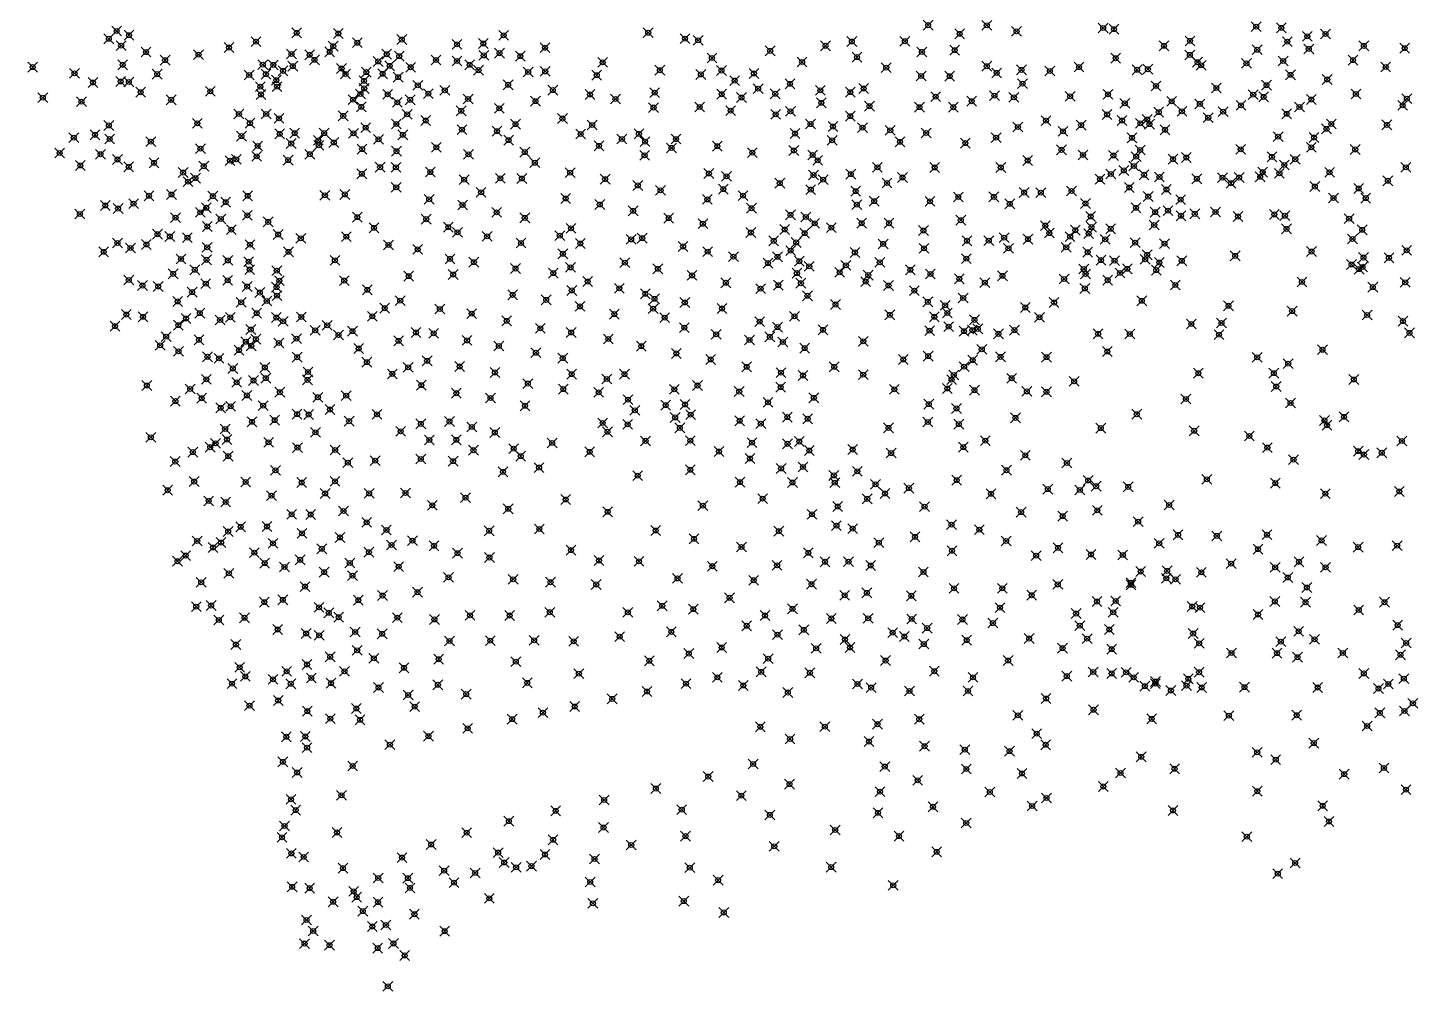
# Model space of a CAD drawing. Header units: millimetres. Extents: x 476859 to 479474, y 2367368 to 2370543.
# Drawn here: x 477390 to 477952, y 2367368 to 2367759 of the extents above; entities that cross this region are included whole.
import ezdxf

# ---------------------------------------------------------------- set-up
doc = ezdxf.new("R2010")
doc.units = ezdxf.units.MM
doc.header["$PDMODE"] = 35
doc.header["$PDSIZE"] = 2

msp = doc.modelspace()

# ---------------------------------------------------------------- linework, layer by layer
for p in [(477425.915, 2367757.986, 11.695), (477499.059, 2367757.259, 9.911), (477516.006, 2367756.993, 9.236), (477641.928, 2367757.294, 8.83), (477755.664, 2367760.342, 10.411), (477768.465, 2367756.842, 10.68), (477779.496, 2367760.304, 10.48), (477791.596, 2367757.843, 10.44), (477826.786, 2367759.228, 9.58), (477831.203, 2367758.737, 9.58), (477888.966, 2367759.767, 6.15), (477899.197, 2367759.265, 5.597), (477917.133, 2367756.78, 6.747), (477422.731, 2367754.844, 11.821), (477427.723, 2367752.016, 11.784), (477430.897, 2367756.285, 11.666), (477471.563, 2367751.271, 9.601), (477482.532, 2367753.685, 10.23), (477513.91, 2367751.822, 9.424), (477523.716, 2367753.23, 8.692), (477541.76, 2367754.511, 8.69), (477564.202, 2367752.586, 8.499), (477574.888, 2367752.93, 8.441), (477583.159, 2367756.215, 8.444), (477599.975, 2367751.195, 8.515), (477656.888, 2367754.873, 8.881), (477662.21, 2367754.203, 9.224), (477713.969, 2367752.003, 9.724), (477724.67, 2367753.725, 9.983), (477746.195, 2367753.826, 10.25), (477851.532, 2367751.999, 8.67), (477862.099, 2367753.965, 7.239), (477901.655, 2367753.652, 5.66), (477909.75, 2367755.807, 6.87), (477932.706, 2367751.948, 7.768), (477949.309, 2367751.011, 8.36), (477437.858, 2367749.434, 11.544), (477445.598, 2367746.145, 11.257), (477459.194, 2367748.374, 9.959), (477496.949, 2367748.679, 9.424), (477504.346, 2367748.333, 9.639), (477506.271, 2367746.285, 8.728), (477512.447, 2367749.544, 9.412), (477532.199, 2367745.635, 10.38), (477535.656, 2367748.56, 10.156), (477540.748, 2367747.78, 10.498), (477555.69, 2367746.192, 8.618), (477564.21, 2367745.783, 8.485), (477575.097, 2367748.08, 8.441), (477581.495, 2367749.01, 8.576), (477589.922, 2367747.781, 8.482), (477623.379, 2367745.242, 8.77), (477667.804, 2367747.006, 9.08), (477691.459, 2367749.916, 9.33), (477704.439, 2367745.416, 9.473), (477726.783, 2367747.398, 10.09), (477753.132, 2367749.494, 10.198), (477766.473, 2367750.195, 10.506), (477831.85, 2367746.94, 9.781), (477862.024, 2367748.275, 8.383), (477865.123, 2367745.318, 8.322), (477889.403, 2367750.382, 6.17), (477899.941, 2367745.797, 6.99), (477910.345, 2367750.713, 6.768), (477928.322, 2367746.177, 8.1), (477391.755, 2367743.319, 11.054), (477408.788, 2367740.795, 10.914), (477428.36, 2367744.274, 11.724), (477442.354, 2367740.482, 11.228), (477479.729, 2367740.112, 8.93), (477485.277, 2367744.327, 9.153), (477486.565, 2367740.45, 8.93), (477489.572, 2367744.212, 8.931), (477493.531, 2367741.791, 8.892), (477497.483, 2367743.718, 8.845), (477517.297, 2367742.775, 8.568), (477518.921, 2367740.541, 8.565), (477527.394, 2367741.296, 10.204), (477533.983, 2367740.591, 10.138), (477536.866, 2367743.829, 10.872), (477545.393, 2367743.263, 8.482), (477569.342, 2367744.247, 8.485), (477572.978, 2367742.105, 8.576), (477593.146, 2367741.361, 8.535), (477600.071, 2367741.579, 8.867), (477620.994, 2367740.02, 8.639), (477646.64, 2367742.052, 8.925), (477663.283, 2367740.346, 9.08), (477671.691, 2367741.92, 9.038), (477684.873, 2367740.737, 9.38), (477738.636, 2367743.123, 10.297), (477752.845, 2367739.716, 10.462), (477764.415, 2367739.661, 10.682), (477779.498, 2367743.688, 10.764), (477783.518, 2367740.962, 10.81), (477793.58, 2367742.202, 10.77), (477805.105, 2367741.736, 10.408), (477816.974, 2367743.343, 10.24), (477840.597, 2367742.236, 9.184), (477844.971, 2367742.47, 8.531), (477866.624, 2367744.027, 7.092), (477885.012, 2367744.874, 6.18), (477902.941, 2367740.194, 6.968), (477941.595, 2367743.346, 8.557), (477416.286, 2367737.059, 11.15), (477427.549, 2367737.466, 11.155), (477430.862, 2367737.261, 11.468), (477484.283, 2367735.357, 8.926), (477490.803, 2367738.032, 8.878), (477491.097, 2367735.393, 8.854), (477526.408, 2367737.716, 8.899), (477526.521, 2367734.657, 8.918), (477540.317, 2367739.245, 8.354), (477548.269, 2367735.93, 8.377), (477559.239, 2367733.915, 8.37), (477585.004, 2367736.142, 8.61), (477603.16, 2367733.994, 8.65), (477677.066, 2367737.845, 8.895), (477686.581, 2367734.555, 8.932), (477699.518, 2367736.536, 9.33), (477711.85, 2367733.865, 9.89), (477729.479, 2367734.641, 10.298), (477794.041, 2367736.608, 10.813), (477848.271, 2367735.669, 9.33), (477872.76, 2367734.826, 6.25), (477893.152, 2367735.998, 7.137), (477917.836, 2367738.296, 8.268), (477395.895, 2367730.906, 11.019), (477411.605, 2367729.289, 10.879), (477435.666, 2367733.112, 11.618), (477448.037, 2367730.054, 10.26), (477463.986, 2367733.501, 9.954), (477484.552, 2367732.222, 8.926), (477521.953, 2367730.083, 10.015), (477524.981, 2367732.382, 9.24), (477536.031, 2367732.258, 8.209), (477539.97, 2367729.03, 8.444), (477545.144, 2367730.054, 8.424), (477552.548, 2367732.525, 8.424), (477568.715, 2367730.348, 8.396), (477596.12, 2367729.482, 8.482), (477618.273, 2367732.217, 8.71), (477628.596, 2367730.347, 8.88), (477644.524, 2367732.965, 9.173), (477671.754, 2367732.338, 10.649), (477679.829, 2367730.97, 9.159), (477693.523, 2367732.498, 9.008), (477712.275, 2367728.798, 9.873), (477724.056, 2367733.157, 10.15), (477758.712, 2367731.339, 10.629), (477773.343, 2367729.468, 11.124), (477782.616, 2367731.716, 11.067), (477790.523, 2367731.02, 11), (477813.347, 2367731.445, 10.38), (477828.751, 2367732.259, 10.121), (477835.575, 2367728.585, 11.574), (477854.646, 2367729.409, 9.112), (477866.108, 2367728.366, 7.81), (477887.779, 2367732.147, 7.567), (477891.989, 2367731.217, 7.514), (477911.388, 2367730.145, 8.018), (477929.508, 2367732.395, 8.922), (477950.206, 2367730.505, 9.241), (477475.584, 2367724.254, 8.95), (477486.683, 2367724.279, 8.912), (477517.988, 2367723.502, 10.13), (477525.337, 2367727.196, 9.056), (477543.961, 2367724.155, 8.407), (477565.938, 2367725.576, 8.783), (477581.395, 2367726.572, 8.413), (477644.088, 2367726.876, 9.05), (477662.839, 2367727.118, 9.26), (477675.434, 2367725.621, 9.22), (477693.708, 2367724.129, 9.325), (477699.709, 2367725.343, 9.117), (477724.049, 2367723.405, 10.032), (477731.828, 2367727.445, 10.347), (477752.164, 2367727.049, 12.225), (477765.922, 2367727.02, 11.04), (477828.378, 2367724.107, 10.41), (477849.376, 2367725.031, 9.565), (477858.799, 2367725.356, 8.71), (477869.487, 2367722.757, 7.86), (477875.529, 2367725.232, 7.79), (477882.815, 2367727.79, 7.576), (477901.384, 2367724.353, 8.719), (477906.555, 2367727.108, 8.191), (477948.502, 2367727.786, 9.193), (477422.739, 2367719.632, 10.823), (477458.711, 2367720.463, 10.08), (477480.065, 2367720.557, 8.95), (477491.899, 2367722.534, 8.906), (477527.122, 2367718.726, 8.492), (477539.56, 2367720.186, 8.442), (477551.503, 2367721.628, 8.761), (477566.266, 2367717.935, 8.852), (477580.451, 2367717.293, 8.5), (477587.984, 2367720.129, 8.79), (477607.058, 2367722.413, 8.64), (477619.164, 2367719.822, 8.71), (477707.896, 2367720.182, 9.736), (477716.981, 2367719.179, 10.037), (477729.016, 2367718.701, 10.2), (477740.265, 2367717.615, 10.514), (477792.149, 2367719.001, 10.936), (477803.565, 2367721.558, 10.753), (477810.495, 2367717.237, 10.745), (477817.825, 2367719.734, 10.55), (477834.473, 2367721.64, 10.36), (477841.875, 2367720.493, 10.405), (477844.648, 2367722.052, 10.273), (477845.595, 2367720.139, 10.508), (477851.933, 2367717.87, 9.998), (477917.521, 2367718.262, 9.276), (477919.531, 2367720.225, 9.11), (477942.087, 2367719.856, 9.269), (477408.492, 2367714.676, 10.725), (477417.129, 2367715.823, 10.704), (477423.042, 2367714.107, 10.826), (477439.824, 2367713.043, 10.213), (477476.609, 2367715.287, 9.04), (477492.157, 2367716.232, 8.532), (477496.84, 2367712.265, 8.532), (477498.234, 2367716.491, 8.834), (477507.865, 2367713.579, 8.387), (477508.044, 2367711.535, 8.387), (477510.234, 2367716.524, 9.887), (477514.144, 2367712.691, 8.362), (477522.156, 2367716.411, 8.373), (477532.335, 2367713.979, 8.442), (477542.228, 2367715.795, 8.55), (477585.179, 2367713.633, 8.68), (477614.442, 2367716.137, 9.15), (477631.226, 2367714.138, 9.11), (477638.142, 2367716.195, 8.776), (477640.583, 2367713.034, 9.143), (477653.189, 2367714.09, 9.04), (477701.545, 2367716.327, 9.674), (477716.663, 2367713.588, 10.003), (477744.246, 2367712.93, 10.795), (477754.865, 2367716.541, 10.955), (477770.791, 2367712.447, 11.023), (477783.278, 2367714.681, 11.198), (477838.517, 2367714.599, 10.608), (477897.886, 2367715.069, 8.42), (477912.474, 2367714.691, 9.333), (477402.754, 2367708.407, 10.782), (477419.334, 2367707.918, 10.692), (477426.249, 2367705.777, 10.854), (477459.954, 2367710.17, 9.441), (477474.524, 2367705.869, 9.052), (477482.809, 2367707.05, 8.756), (477483.229, 2367711.28, 8.532), (477504.396, 2367707.917, 8.552), (477525.637, 2367710.006, 8.442), (477539.641, 2367709.15, 8.59), (477555.79, 2367710.748, 8.659), (477568.855, 2367707.867, 8.698), (477591.754, 2367708.795, 9.06), (477621.909, 2367711.324, 9.33), (477640.444, 2367707.49, 9.31), (477651.404, 2367710.487, 9.19), (477669.976, 2367711.205, 9.33), (477684.229, 2367708.572, 9.411), (477701.119, 2367709.433, 9.66), (477708.717, 2367707.611, 9.945), (477809.878, 2367709.698, 11.192), (477818.613, 2367707.64, 10.86), (477830.97, 2367707.404, 10.81), (477840.21, 2367706.918, 11.439), (477841.823, 2367709.629, 10.794), (477855.153, 2367705.894, 12.016), (477860.603, 2367706.57, 11.687), (477882.682, 2367709.9, 8.854), (477895.37, 2367706.838, 8.57), (477904.838, 2367705.884, 9.581), (477911.365, 2367710.716, 9.266), (477929.225, 2367709.887, 10.6), (477411.13, 2367703.379, 10.714), (477430.817, 2367702.82, 10.726), (477441.076, 2367704.402, 10.213), (477452.906, 2367700.479, 9.827), (477461.311, 2367703.061, 9.489), (477471.953, 2367705.333, 9.055), (477495.608, 2367705.549, 8.552), (477532.964, 2367702.654, 8.51), (477539.392, 2367702.592, 8.63), (477553.373, 2367700.68, 8.71), (477595.829, 2367704.473, 9.103), (477610.192, 2367700.418, 9.147), (477666.581, 2367700.108, 9.338), (477710.791, 2367705.461, 9.945), (477735.049, 2367702.591, 10.695), (477758.341, 2367702.531, 10.984), (477785.185, 2367702.524, 11.148), (477796.13, 2367705.382, 11.238), (477835.202, 2367701.343, 12.724), (477839.266, 2367703.161, 11.426), (477891.582, 2367700.619, 11.574), (477898.408, 2367700.181, 10.136), (477900.407, 2367703.538, 10.256), (477918.804, 2367700.554, 10.187), (477949.79, 2367702.59, 10.788), (477454.9, 2367696.755, 9.801), (477457.915, 2367698.209, 9.797), (477525.536, 2367699.992, 8.483), (477539.516, 2367694.5, 8.606), (477567.113, 2367697.599, 8.68), (477581.815, 2367698.142, 8.95), (477590.564, 2367698.075, 9.044), (477624.39, 2367697.788, 9.208), (477637.663, 2367695.252, 9.352), (477673.745, 2367698.948, 9.66), (477695.369, 2367696.163, 9.77), (477709.083, 2367699.506, 9.812), (477712.997, 2367697.618, 9.779), (477724.262, 2367699.834, 11.642), (477738.967, 2367696.235, 10.856), (477745.281, 2367698.487, 10.91), (477825.531, 2367697.831, 11.885), (477829.911, 2367699.872, 11.251), (477843.417, 2367699.583, 11.382), (477849.646, 2367698.697, 11.327), (477864.867, 2367697.968, 10.433), (477875.283, 2367698.421, 10.506), (477878.767, 2367696.165, 10.333), (477882.051, 2367698.447, 11.871), (477890.579, 2367698.75, 10.22), (477912.813, 2367694.785, 10.915), (477942.47, 2367697.156, 11.038), (477439.031, 2367691.05, 10.58), (477448.201, 2367691.571, 9.995), (477465.011, 2367690.857, 9.43), (477479.17, 2367691.03, 9.1), (477510.522, 2367691.207, 9.047), (477518.632, 2367691.587, 9.057), (477552.913, 2367689.592, 8.88), (477573.994, 2367692.439, 8.91), (477608.386, 2367689.946, 9.17), (477646.923, 2367693.234, 9.253), (477665.966, 2367689.576, 9.364), (477672.449, 2367693.752, 9.408), (477680.445, 2367691.087, 9.556), (477707.961, 2367693.56, 9.806), (477726.192, 2367692.911, 11.719), (477733.734, 2367688.872, 11.903), (477767.963, 2367690.537, 11.305), (477782.379, 2367690.603, 11.339), (477794.698, 2367692.364, 10.621), (477801.458, 2367692.332, 11.587), (477813.902, 2367692.989, 11.937), (477837.415, 2367694.42, 11.809), (477845.102, 2367690.733, 11.948), (477852.49, 2367693.593, 11.523), (477858.27, 2367689.484, 12.077), (477920.387, 2367690.149, 11.15), (477930.613, 2367694.039, 11.387), (477933.492, 2367690.095, 11.452), (477410.946, 2367683.627, 10.733), (477421.279, 2367687.109, 10.824), (477426.496, 2367685.859, 10.9), (477432.789, 2367687.852, 11.03), (477459.905, 2367684.339, 9.596), (477462.374, 2367686.179, 9.621), (477470.221, 2367688.449, 9.545), (477566.487, 2367687.307, 8.932), (477580.323, 2367684.307, 8.99), (477622.226, 2367687.491, 9.28), (477635.769, 2367684.924, 9.38), (477683.895, 2367685.998, 9.81), (477699.736, 2367683.287, 9.803), (477726.706, 2367687.454, 11.678), (477756.444, 2367688.816, 11.3), (477788.831, 2367687.785, 11.627), (477819.588, 2367687.9, 11.943), (477840.136, 2367686.163, 12.063), (477847.909, 2367684.399, 12.178), (477853.12, 2367684.979, 12.434), (477864.026, 2367683.691, 12.28), (477872.411, 2367684.465, 10.48), (477896.35, 2367683.474, 10.71), (477449.841, 2367682.136, 10.272), (477462.739, 2367678.593, 9.621), (477468.242, 2367681.587, 9.37), (477479.015, 2367683.08, 9.23), (477487.482, 2367680.44, 8.621), (477523.699, 2367682.361, 8.92), (477530.462, 2367677.995, 8.967), (477551.703, 2367681.575, 8.91), (477560.668, 2367678.305, 9.03), (477591.742, 2367682.062, 9.064), (477610.551, 2367677.84, 9.11), (477650.199, 2367681.975, 9.31), (477664.147, 2367679.687, 9.47), (477705.961, 2367682.4, 9.78), (477709.541, 2367679.876, 9.839), (477716.313, 2367678.097, 10.102), (477728.658, 2367679.925, 10.259), (477739.783, 2367679.888, 11.56), (477768.932, 2367681.107, 11.441), (477803.306, 2367678.931, 12.01), (477821.731, 2367682.635, 12.01), (477822.045, 2367678.311, 12.371), (477829.868, 2367677.639, 12.323), (477847.537, 2367679.199, 12.451), (477858.413, 2367682.922, 12.083), (477881.565, 2367682.604, 12.32), (477900.648, 2367682.938, 12.397), (477926.727, 2367681.769, 12.099), (477442.49, 2367675.438, 10.98), (477447.512, 2367674.498, 10.754), (477454.657, 2367674.016, 10.17), (477472.52, 2367677.262, 9.322), (477491.527, 2367675.301, 8.66), (477500.733, 2367673.744, 8.67), (477519.224, 2367674.447, 8.886), (477564.415, 2367676.217, 9.045), (477576.443, 2367674.592, 8.91), (477605.982, 2367674.853, 9.019), (477634.976, 2367673.324, 9.253), (477639.485, 2367673.829, 9.242), (477683.643, 2367676.14, 9.88), (477692.924, 2367672.714, 10.933), (477697.369, 2367677.359, 9.331), (477702.024, 2367672.081, 10.953), (477705.476, 2367675.858, 9.763), (477753.763, 2367676.941, 11.514), (477771.461, 2367672.777, 11.601), (477780.299, 2367672.822, 11.77), (477786.527, 2367674.025, 11.834), (477796.226, 2367673.413, 12.152), (477804.934, 2367675.894, 12.267), (477813.342, 2367674.43, 12.485), (477815.476, 2367677.085, 11.99), (477820.873, 2367675.663, 12.42), (477827.634, 2367673.37, 12.855), (477839.801, 2367672.001, 12.786), (477901.302, 2367677.585, 12.327), (477928.137, 2367673.501, 12.594), (477932.054, 2367677.224, 12.482), (477420.62, 2367668.261, 10.63), (477426.223, 2367671.888, 10.749), (477431.502, 2367669.842, 10.66), (477437.998, 2367671.265, 10.78), (477462.715, 2367670.076, 9.64), (477480.076, 2367671.206, 8.752), (477495.73, 2367668.275, 8.88), (477536.348, 2367671.066, 8.863), (477548.216, 2367669.301, 9.169), (477590.202, 2367671.874, 9.27), (477607.221, 2367667.447, 9.119), (477614.331, 2367671.648, 9.16), (477656.082, 2367670.475, 9.38), (477666.096, 2367668.319, 9.448), (477699.787, 2367668.759, 10.585), (477725.916, 2367668.025, 10.259), (477737.395, 2367671.482, 11.371), (477753.988, 2367669.692, 11.5), (477788.297, 2367669.691, 12.044), (477811.788, 2367670.126, 12.377), (477820.478, 2367668.106, 12.663), (477844.64, 2367667.021, 12.276), (477851.726, 2367671.59, 12.095), (477880.425, 2367666.618, 12.211), (477911.445, 2367668.376, 12.562), (477950.115, 2367668.906, 12.58), (477452.074, 2367665.359, 10.2), (477457.653, 2367660.987, 10.272), (477462.452, 2367665.041, 9.64), (477471.078, 2367664.792, 9.254), (477479.539, 2367664.28, 8.752), (477479.94, 2367661.058, 9.153), (477514.605, 2367664.81, 8.87), (477561.382, 2367665.388, 9.11), (477571.068, 2367664.063, 8.996), (477587.984, 2367661.478, 9.339), (477610.355, 2367661.947, 9.2), (477632.436, 2367663.87, 9.31), (477645.848, 2367661.356, 9.45), (477676.537, 2367666.314, 9.33), (477690.57, 2367663.691, 9.76), (477694.429, 2367666.24, 10.11), (477703.326, 2367664.457, 9.804), (477707.348, 2367662.375, 9.826), (477722.241, 2367662.77, 10.155), (477736.01, 2367663.992, 10.91), (477748.432, 2367660.965, 11.412), (477771.171, 2367665.475, 11.68), (477818.901, 2367661.306, 12.995), (477825.895, 2367664.918, 13.169), (477831.433, 2367664.664, 12.999), (477836.607, 2367661.377, 15.095), (477843.866, 2367665.199, 14.773), (477848.369, 2367660.854, 15.839), (477849.617, 2367663.911, 12.334), (477858.729, 2367664.624, 12.322), (477927.711, 2367663.113, 13.226), (477930.827, 2367661.256, 13.527), (477932.159, 2367662.087, 13.268), (477932.598, 2367665.947, 13.035), (477942.916, 2367665.8, 12.617), (477430.829, 2367656.815, 10.583), (477448.863, 2367659.298, 10.386), (477462.105, 2367655.346, 10.002), (477471.044, 2367656.697, 11.068), (477490.976, 2367660.627, 9.05), (477492, 2367656.54, 10.041), (477518.399, 2367656.587, 8.82), (477544.553, 2367658.372, 8.99), (477562.665, 2367659.061, 9.019), (477603.372, 2367659.621, 9.228), (477617.331, 2367656.19, 9.478), (477659.736, 2367658.693, 9.57), (477673.452, 2367655.707, 9.65), (477702.349, 2367659.624, 9.804), (477703.954, 2367655.521, 9.828), (477719.741, 2367659.935, 10.306), (477730.297, 2367656.172, 10.675), (477731.33, 2367658.808, 10.675), (477756.59, 2367659.27, 11.511), (477768.34, 2367657.324, 11.747), (477778.717, 2367655.739, 12.41), (477785.873, 2367658.518, 12.378), (477810.925, 2367657.258, 13.11), (477819.584, 2367659.252, 13.085), (477828.594, 2367656.729, 15.447), (477833.61, 2367659.648, 15.218), (477907.563, 2367656.041, 12.651), (477949.539, 2367655.883, 12.807), (477436.391, 2367654.56, 10.61), (477442.784, 2367654.201, 10.76), (477456.565, 2367651.892, 10.12), (477478.931, 2367654.153, 10.552), (477484.075, 2367651.714, 10.179), (477490.894, 2367653.904, 10.082), (477491.082, 2367650.481, 8.84), (477527.782, 2367652.843, 8.867), (477586.822, 2367650.77, 9.04), (477610.85, 2367652.587, 9.226), (477630.184, 2367653.463, 9.288), (477640.743, 2367651.219, 9.203), (477687.581, 2367653.325, 9.71), (477694.767, 2367654.732, 9.8), (477706.617, 2367650.419, 9.843), (477739.58, 2367654.6, 10.987), (477750.066, 2367652.48, 11.207), (477769.921, 2367649.52, 11.93), (477819.327, 2367653.409, 13.164), (477856.1, 2367654.786, 14.277), (477936.361, 2367653.934, 13.714), (477450.692, 2367648.109, 10.519), (477476.493, 2367647.768, 9.529), (477486.902, 2367648.313, 9.561), (477534.831, 2367645.352, 8.79), (477541.138, 2367648.413, 8.93), (477557.238, 2367645.032, 8.964), (477600.456, 2367648.738, 9.16), (477614.196, 2367646.102, 9.19), (477643.897, 2367645.159, 9.45), (477644.48, 2367649.163, 9.191), (477656.76, 2367647.699, 9.542), (477671.888, 2367645.22, 9.481), (477718.034, 2367646.856, 10.23), (477755.539, 2367647.928, 11.48), (477762.557, 2367646.529, 12.087), (477795.151, 2367645.681, 12.998), (477806.844, 2367647.666, 13.183), (477842.52, 2367648.372, 17.62), (477877.713, 2367646.324, 12.94), (477903.57, 2367644.191, 12.631), (477429.826, 2367642.776, 10.52), (477436.598, 2367641.871, 10.101), (477450.985, 2367638.477, 10.697), (477454.068, 2367641.19, 10.466), (477459.717, 2367643.341, 10.248), (477467.948, 2367640.555, 9.89), (477472.092, 2367641.648, 9.627), (477482.813, 2367643.339, 8.906), (477490.772, 2367641.561, 9.947), (477493.547, 2367640.036, 8.735), (477500.928, 2367641.772, 8.88), (477511.482, 2367638.43, 8.83), (477529.822, 2367642.062, 8.77), (477570.191, 2367643.13, 8.99), (477584.369, 2367640.239, 9.05), (477628.128, 2367642.971, 9.28), (477648.619, 2367641.52, 9.33), (477687.216, 2367639.908, 9.577), (477701.364, 2367642.081, 9.734), (477740.126, 2367642.651, 10.58), (477758.187, 2367641.872, 12.309), (477763.471, 2367643.436, 11.905), (477774.515, 2367640.609, 12.379), (477800.89, 2367641.663, 14.458), (477862.634, 2367638.933, 17.701), (477874.878, 2367639.352, 12.969), (477934.045, 2367642.594, 12.753), (477948.639, 2367640.118, 14.352), (477425.239, 2367638.064, 10.541), (477446.023, 2367633.818, 10.481), (477480.406, 2367636.688, 9.914), (477482.481, 2367632.793, 9.786), (477498.965, 2367632.978, 9.98), (477506.586, 2367636.358, 8.872), (477516.064, 2367634.49, 9.348), (477521.739, 2367636.053, 8.79), (477547.562, 2367635.528, 8.91), (477554.735, 2367635.164, 8.94), (477598.08, 2367637.189, 9.1), (477610.604, 2367635.483, 9.171), (477625.724, 2367632.863, 9.27), (477656.612, 2367637.454, 9.43), (477669.517, 2367634.754, 9.5), (477691.345, 2367633.714, 8.733), (477694.422, 2367637.692, 9.278), (477712.921, 2367636.582, 10.043), (477756.259, 2367636.241, 11.44), (477764.005, 2367637.854, 12.369), (477770.214, 2367636.041, 12.743), (477773.641, 2367636.457, 13.594), (477775.873, 2367636.951, 12.565), (477784.234, 2367634.925, 14.24), (477790.725, 2367636.478, 14.344), (477824.724, 2367634.943, 18.324), (477837.616, 2367634.894, 19.652), (477873.857, 2367634.629, 15.892), (477951.29, 2367635.33, 14.429), (477443.589, 2367630.268, 10.44), (477451.024, 2367627.856, 10.6), (477459.385, 2367632.512, 10.03), (477475.604, 2367628.306, 10.495), (477478.386, 2367631.743, 9.775), (477480.595, 2367630.084, 9.788), (477491.816, 2367631.251, 9.992), (477524.257, 2367628.989, 9.337), (477540.478, 2367632.111, 8.75), (477568.304, 2367632.285, 9.04), (477581.199, 2367630.026, 9.19), (477596.27, 2367627.273, 9.28), (477639.145, 2367629.948, 9.3), (477653.315, 2367626.993, 9.52), (477683.077, 2367632.449, 9.584), (477696.629, 2367631.643, 9.677), (477705.489, 2367629.149, 9.7), (477729.323, 2367631.931, 10.35), (477777.468, 2367628.677, 15.492), (477828.511, 2367627.792, 18.284), (477915.924, 2367628.494, 12.557), (477462.799, 2367625.645, 10.047), (477467.477, 2367625.015, 10.06), (477499.255, 2367625.444, 8.653), (477527.587, 2367623.428, 8.84), (477544.382, 2367621.353, 8.77), (477552.062, 2367623.976, 8.837), (477565.292, 2367621.685, 8.973), (477607.185, 2367625.079, 9.32), (477667.28, 2367624.553, 9.52), (477681.912, 2367621.533, 9.61), (477717.515, 2367621.542, 9.98), (477745.596, 2367624.554, 10.761), (477755.693, 2367625.887, 11.617), (477770.276, 2367621.64, 15.331), (477773.744, 2367624.274, 15.932), (477785.102, 2367625.592, 16.518), (477803.756, 2367625.481, 15.64), (477889.407, 2367625.42, 13.488), (477902.005, 2367622.842, 13.32), (477462.351, 2367616.451, 10.1), (477473.115, 2367620.9, 10.669), (477481.524, 2367615.995, 10.854), (477486.132, 2367621.292, 9.601), (477486.492, 2367616.955, 10.431), (477503.482, 2367616.248, 8.588), (477503.667, 2367619.448, 8.578), (477537.908, 2367618.667, 8.92), (477579.623, 2367619.267, 8.859), (477610.785, 2367618.553, 9.19), (477625.101, 2367616.58, 9.28), (477632.258, 2367618.575, 9.374), (477695.88, 2367619.164, 9.678), (477704.792, 2367618.015, 9.748), (477729.302, 2367618.37, 10.149), (477765.196, 2367616.345, 14.932), (477766.091, 2367618.227, 14.953), (477789.63, 2367616.902, 16.735), (477865.45, 2367618.942, 17.38), (477896.141, 2367618.962, 13.508), (477928.657, 2367616.416, 13.868), (477438.17, 2367613.978, 10.44), (477455.785, 2367612.532, 10.57), (477474.694, 2367615.239, 10.909), (477492.239, 2367611.235, 9.422), (477549.734, 2367614.112, 9.1), (477563.932, 2367610.821, 9.088), (477593.002, 2367614.739, 8.919), (477607.4, 2367612.501, 9.041), (477621.772, 2367611.174, 9.155), (477652.511, 2367612.381, 9.48), (477661.959, 2367613.941, 9.54), (477678.901, 2367611.5, 9.62), (477695.76, 2367613.297, 9.678), (477741.91, 2367612.386, 10.86), (477763.481, 2367612.738, 15.122), (477774.521, 2367612.062, 15.324), (477795.758, 2367611.563, 16.662), (477803.734, 2367611.39, 16.626), (477815.008, 2367615.647, 17.136), (477897.12, 2367613.557, 14.928), (477449.78, 2367607.627, 10.32), (477460.447, 2367608.811, 10.572), (477468.168, 2367604.865, 11.545), (477472.263, 2367605.502, 11.407), (477478.791, 2367609.92, 10.3), (477485.434, 2367605.78, 10.427), (477507.692, 2367609.182, 8.855), (477519.188, 2367609.848, 9.153), (477577.81, 2367608.891, 8.83), (477591.829, 2367605.721, 8.98), (477633.676, 2367608.211, 9.318), (477649.019, 2367606.002, 9.445), (477656.851, 2367606.24, 9.442), (477690.616, 2367607.128, 9.73), (477709.237, 2367608.961, 9.748), (477755.918, 2367606.368, 14.67), (477767.168, 2367604.638, 15.093), (477860.383, 2367608.455, 13.732), (477902.918, 2367606.852, 15.837), (477480.918, 2367599.204, 10.33), (477490.134, 2367599.886, 10.718), (477499.222, 2367602.323, 9.622), (477503.928, 2367602.146, 9.966), (477512.578, 2367604.177, 8.85), (477520.356, 2367599.443, 8.758), (477531.702, 2367602.227, 8.85), (477561.157, 2367599.319, 8.66), (477636.492, 2367603.885, 9.265), (477652.874, 2367600.984, 9.32), (477659.158, 2367602.139, 9.46), (477679.091, 2367599.632, 9.666), (477698.436, 2367601.118, 9.73), (477706.732, 2367600.448, 9.73), (477755.543, 2367599.138, 13.66), (477791.136, 2367600.804, 14.24), (477840.446, 2367602.282, 16.939), (477916.732, 2367599.775, 13.432), (477924.654, 2367601.238, 13.28), (477469.979, 2367596.312, 11.383), (477506.686, 2367594.928, 10.659), (477541.3, 2367595.34, 8.783), (477549.521, 2367598.358, 8.783), (477570.234, 2367597.096, 8.395), (477579.595, 2367594.88, 8.937), (477623.388, 2367598.721, 9.943), (477625.383, 2367595.171, 9.913), (477633.569, 2367598.162, 9.78), (477654.762, 2367596.731, 9.44), (477687.65, 2367598.446, 9.7), (477739.544, 2367596.728, 9.79), (477768.132, 2367598.284, 13.501), (477825.832, 2367596.659, 15.72), (477863.742, 2367595.575, 17.525), (477886.196, 2367593.452, 16.481), (477917.741, 2367597.855, 15.737), (477439.824, 2367592.889, 10.305), (477463.899, 2367588.883, 10.24), (477466.095, 2367590.48, 10.403), (477470.753, 2367592.004, 10.838), (477487.652, 2367590.856, 10.475), (477499.37, 2367588.734, 10.69), (477514.701, 2367587.734, 10.753), (477552.967, 2367591.837, 8.695), (477563.917, 2367591.896, 8.77), (477570.895, 2367587.658, 8.822), (477587.244, 2367588.288, 9.079), (477602.884, 2367590.605, 8.996), (477640.843, 2367591.44, 8.374), (477659.04, 2367591.527, 9.42), (477684.116, 2367590.711, 9.457), (477698.533, 2367590.278, 9.418), (477703.347, 2367591.174, 9.636), (477725.02, 2367587.941, 8.32), (477769.995, 2367588.925, 12.58), (477778.91, 2367591.531, 12.597), (477893.477, 2367588.734, 16.582), (477948.147, 2367591.426, 12.982), (477449.716, 2367583.059, 10.19), (477456.878, 2367586.898, 10.138), (477471.238, 2367585.262, 10.24), (477519.851, 2367582.584, 10.715), (477530.957, 2367583.413, 8.686), (477549.514, 2367584.123, 8.49), (477562.63, 2367583.205, 8.58), (477590.115, 2367585.247, 8.964), (477618.1, 2367587.011, 8.33), (477670.66, 2367587.129, 9.33), (477683.282, 2367584.276, 9.25), (477707.38, 2367587.528, 9.332), (477740.626, 2367586.508, 8.46), (477795.146, 2367585.576, 11.904), (477812.058, 2367582.488, 13.631), (477904.158, 2367583.826, 16.183), (477930.454, 2367587.285, 14.734), (477932.743, 2367585.904, 13.059), (477940.01, 2367586.631, 12.982), (477490.425, 2367579.515, 10.756), (477582.927, 2367578.869, 8.34), (477597.563, 2367580.607, 8.36), (477637.618, 2367577.307, 8.198), (477659.017, 2367579.727, 8.341), (477695.908, 2367580.26, 9.207), (477704.816, 2367580.834, 9.206), (477717.37, 2367577.417, 8.237), (477726.878, 2367579.071, 8.342), (477787.495, 2367579.543, 11.324), (477446.619, 2367571.414, 10.28), (477457.414, 2367574.931, 10.338), (477478.313, 2367574.767, 10.69), (477501.082, 2367574.529, 10.66), (477514.634, 2367575.009, 10.63), (477679.222, 2367574.709, 8.29), (477700.521, 2367574.556, 8.21), (477717.718, 2367574.462, 8.259), (477734.311, 2367573.796, 7.971), (477747.857, 2367572.281, 7.512), (477767.257, 2367575.502, 7.969), (477804.293, 2367571.878, 7.66), (477817.306, 2367571.501, 7.79), (477820.703, 2367575.366, 13.87), (477823.933, 2367573.03, 14.04), (477836.964, 2367572.763, 15.249), (477868.925, 2367575.853, 16.12), (477896.742, 2367574.316, 17.62), (477947.148, 2367570.9, 13.852), (477463.32, 2367567.066, 10.01), (477470.216, 2367566.634, 10.25), (477488.837, 2367569.178, 10.526), (477510.617, 2367570.074, 10.871), (477528.52, 2367570.119, 8.35), (477543.288, 2367570.309, 8.201), (477554.211, 2367565.26, 8.33), (477567.681, 2367568.388, 8.521), (477608.381, 2367567.635, 8.209), (477664.141, 2367565.133, 8.18), (477688.406, 2367567.992, 8.131), (477730.924, 2367567.927, 7.76), (477738.126, 2367570.113, 7.474), (477781.219, 2367569.948, 7.24), (477853.598, 2367565.389, 15.02), (477917.056, 2367570.04, 16.106), (477497.035, 2367561.602, 10.45), (477504.732, 2367561.52, 10.682), (477518.098, 2367562.983, 10.84), (477585.037, 2367563.856, 8.197), (477625.459, 2367562.625, 8.208), (477708.492, 2367561.601, 7.854), (477718.924, 2367564.771, 7.845), (477754.205, 2367564.727, 7.54), (477793.445, 2367562.516, 7.265), (477810.357, 2367560.873, 7.32), (477824.403, 2367563.237, 3.68), (477471.23, 2367554.621, 10.137), (477476.283, 2367556.535, 10.472), (477487.002, 2367556.675, 10.202), (477501.249, 2367553.915, 10.532), (477527.484, 2367558.349, 10.67), (477535.524, 2367555.263, 8.06), (477577.288, 2367554.947, 8.23), (477597.695, 2367555.661, 8.16), (477644.941, 2367555.045, 8.13), (477695.01, 2367554.774, 7.76), (477718.39, 2367557.026, 7.655), (477725.007, 2367555.808, 7.545), (477765.194, 2367557.444, 7.177), (477776.446, 2367555.363, 7.14), (477841.013, 2367558.663, 9.265), (477458.646, 2367550.774, 10.03), (477468.337, 2367550.14, 9.964), (477489.452, 2367549.821, 10.11), (477516.651, 2367552.222, 10.556), (477537.579, 2367549.178, 8.034), (477546.142, 2367550.934, 8.211), (477554.869, 2367548.839, 8.497), (477660.516, 2367551.642, 8.06), (477679.825, 2367548.354, 7.85), (477735.634, 2367550.115, 7.334), (477750.353, 2367552.456, 7.49), (477787.352, 2367550.772, 6.84), (477849.565, 2367549.838, 9.33), (477857.229, 2367553.258, 14.796), (477872.952, 2367552.844, 15.424), (477893.385, 2367553.329, 15.106), (477915.536, 2367551.005, 18.49), (477930.42, 2367548.303, 14.782), (477946.233, 2367548.879, 12.948), (477450.647, 2367542.557, 10.02), (477453.928, 2367544.854, 10.088), (477465.036, 2367548.153, 10.013), (477481.839, 2367546.02, 10.047), (477500.467, 2367543.149, 10.532), (477509.257, 2367547.62, 10.44), (477528.401, 2367546.242, 8.04), (477564.42, 2367545.826, 8.26), (477577.387, 2367544.056, 8.2), (477610.532, 2367547.059, 8.04), (477621.927, 2367542.894, 7.97), (477707.002, 2367545.973, 7.551), (477765.346, 2367546.807, 6.93), (477799.553, 2367544.839, 6.54), (477808.411, 2367547.98, 5.806), (477821.841, 2367545.29, 3.46), (477834.745, 2367545.084, 7.465), (477889.687, 2367547.452, 11.57), (477471.527, 2367537.656, 10.071), (477486.077, 2367541.804, 10.173), (477494.114, 2367540.217, 10.235), (477510.222, 2367538.132, 10.58), (477520.636, 2367541.864, 10.52), (477540.495, 2367540.374, 8.13), (477638.175, 2367542.519, 7.86), (477667.992, 2367540.518, 7.68), (477694.279, 2367540.919, 7.53), (477713.773, 2367542.352, 7.67), (477723.32, 2367542.395, 7.286), (477732.316, 2367540.803, 7.03), (477753.744, 2367538.194, 6.851), (477842.026, 2367538.37, 8.743), (477852.773, 2367538.636, 8.635), (477866.71, 2367538.046, 8.265), (477878.79, 2367541.564, 9.12), (477896.7, 2367540.066, 15.16), (477906.369, 2367542.343, 15.827), (477917.176, 2367540.062, 15.827), (477460.261, 2367533.981, 10.107), (477502.429, 2367532.257, 10.47), (477521.75, 2367536.692, 7.99), (477560.775, 2367536.01, 8.18), (477587.054, 2367535.197, 8.12), (477602.237, 2367534.024, 8.02), (477620.787, 2367533.132, 7.84), (477653.825, 2367535.586, 7.43), (477684.76, 2367534.831, 7.47), (477708.284, 2367533.211, 7.34), (477766.172, 2367531.551, 6.617), (477785.796, 2367531.575, 6.603), (477808.338, 2367533.148, 6.284), (477838.072, 2367533.854, 2.443), (477838.129, 2367532.99, 1.895), (477852.469, 2367535.636, 1.895), (477856.206, 2367535.204, 8.523), (477901.799, 2367535.946, 15.837), (477909.562, 2367531.885, 15.934), (477485.926, 2367525.945, 9.901), (477493.441, 2367526.873, 10.37), (477524.137, 2367526.733, 7.89), (477533.964, 2367528.618, 7.757), (477548.184, 2367529.965, 8.04), (477674.966, 2367527.725, 7.21), (477721.76, 2367528.722, 7.21), (477730.764, 2367529.732, 6.8), (477748.83, 2367528.528, 6.54), (477797.723, 2367528.744, 6.693), (477824.278, 2367526.179, 2.89), (477831.895, 2367526.407, 2.32), (477896.56, 2367526.224, 14.855), (477909.011, 2367525.899, 15.979), (477941.103, 2367525.895, 12.864), (477458.255, 2367524.093, 10.144), (477464.284, 2367524.543, 10.111), (477508.136, 2367523.824, 10.5), (477512.101, 2367521.592, 10.42), (477569.516, 2367520.56, 7.89), (477585.612, 2367520.495, 8.02), (477601.934, 2367521.831, 7.77), (477633.63, 2367521.801, 7.12), (477647.608, 2367524.439, 7.03), (477660.26, 2367523.099, 6.94), (477689.352, 2367520.523, 6.918), (477700.55, 2367523.22, 7.12), (477784.893, 2367523.684, 6.34), (477815.795, 2367521.302, 4.168), (477830.873, 2367521.826, 1.895), (477862.981, 2367524.166, 1.895), (477866.137, 2367523.709, 7.606), (477889.686, 2367520.915, 10.738), (477930.649, 2367522.763, 14.507), (477467.425, 2367518.669, 10.111), (477477.851, 2367519.587, 10.399), (477491.311, 2367514.828, 10.17), (477516.099, 2367519.818, 7.69), (477539.967, 2367519.657, 7.88), (477555.049, 2367518.906, 8.02), (477681.901, 2367516.339, 7.02), (477705.147, 2367514.703, 6.56), (477716.354, 2367519.327, 7.07), (477731.324, 2367519.384, 6.88), (477748.977, 2367519.077, 5.971), (477755.239, 2367515.399, 5.88), (477769.604, 2367518.878, 5.867), (477781.978, 2367517.439, 5.493), (477817.281, 2367516.389, 4.214), (477829.311, 2367514.834, 2.93), (477946.479, 2367516.613, 8.968), (477502.91, 2367513.199, 10.1), (477508.196, 2367512.453, 10.16), (477522.83, 2367513.82, 7.65), (477533.786, 2367513.076, 7.65), (477561.152, 2367510.129, 7.76), (477577.744, 2367510.289, 7.54), (477595.58, 2367510.444, 7.48), (477611.614, 2367510.039, 7.03), (477630.318, 2367511.888, 7.06), (477651.332, 2367513.859, 6.835), (477694.461, 2367512.7, 5.23), (477721.862, 2367510.73, 6.17), (477741.241, 2367513.518, 6.301), (477745.986, 2367511.952, 5.511), (477753.887, 2367508.904, 4.427), (477771.311, 2367510.487, 4.524), (477796.729, 2367511.136, 5.03), (477820.256, 2367511.106, 4.162), (477863.339, 2367513.179, 1.895), (477865.818, 2367509.208, 6.598), (477898.983, 2367509.876, 14.794), (477906.216, 2367514.094, 15.69), (477912.704, 2367510.827, 15.049), (477949.914, 2367509.35, 6.949), (477474.368, 2367508.741, 10.072), (477512.656, 2367503.744, 7.89), (477523.632, 2367506.371, 7.525), (477658.413, 2367505.048, 6.94), (477671.745, 2367507.51, 7.257), (477710.154, 2367507.15, 5.87), (477723.916, 2367507.527, 5.419), (477810.283, 2367507.243, 4.32), (477830.27, 2367506.826, 1.895), (477878.946, 2367505.296, 5.398), (477897.448, 2367505.21, 14.359), (477905.771, 2367503.559, 14.465), (477924.175, 2367505.275, 7.98), (477947.614, 2367504.564, 6.987), (477475.914, 2367499.466, 10.128), (477494.988, 2367497.835, 10.74), (477503.23, 2367500.608, 10.18), (477518.467, 2367497.819, 7.642), (477530.405, 2367503.103, 7.59), (477542.653, 2367499.248, 7.43), (477556.77, 2367502.757, 7.54), (477588.121, 2367501.772, 7.31), (477642.354, 2367502.124, 6.86), (477687.811, 2367497.597, 3.844), (477690.667, 2367502.977, 5.15), (477738.368, 2367502.207, 4.88), (477758.203, 2367497.876, 4.017), (477788.164, 2367502.238, 4.56), (477822.764, 2367497.578, 4.18), (477472.756, 2367492.804, 10.821), (477478.187, 2367495.766, 10.821), (477489.46, 2367494.579, 10.39), (477496.663, 2367492.776, 10.355), (477505.023, 2367495.128, 7.851), (477513.033, 2367493.011, 7.014), (477556.446, 2367492.367, 7.25), (477592.818, 2367493.134, 7.01), (477613.755, 2367496.874, 6.88), (477657.265, 2367492.799, 0.896), (477670.006, 2367495.371, 0.896), (477680.588, 2367492.062, 0.896), (477707.624, 2367497.242, 5.01), (477726.958, 2367492.675, 4.645), (477773.91, 2367495.397, 4.186), (477811.992, 2367495.87, 4.21), (477830.269, 2367496.973, 6.084), (477836.114, 2367497.447, 1.895), (477839.196, 2367495.398, 6.18), (477848.006, 2367492.847, 6.27), (477848.035, 2367493.713, 1.895), (477860.691, 2367492.025, 6.32), (477861.393, 2367494.788, 1.895), (477865.769, 2367497.467, 5.715), (477932.716, 2367496.967, 6.03), (477942.658, 2367492.667, 4.985), (477948.957, 2367494.87, 6.098), (477532.313, 2367491.273, 7.31), (477544.379, 2367488.225, 7.17), (477567.939, 2367488.573, 6.876), (477627.283, 2367486.632, 0.896), (477641.419, 2367489.615, 0.896), (477698.651, 2367489.204, 4.776), (477732.517, 2367491.223, 3.973), (477748.106, 2367489.862, 3.92), (477771.843, 2367489.856, 4.1), (477803.592, 2367486.8, 4.26), (477843.726, 2367491.786, 5.654), (477854.317, 2367490.056, 6.226), (477866.828, 2367491.272, 6.839), (477884.22, 2367491.382, 4.89), (477913.947, 2367491.236, 6.48), (477938.672, 2367490.856, 5.124), (477479.866, 2367483.865, 9.651), (477491.578, 2367485.984, 9.803), (477503.416, 2367481.633, 6.202), (477523.3, 2367482.739, 7.12), (477547.012, 2367483.489, 6.98), (477599.132, 2367481.034, 0.896), (477612.046, 2367483.527, 0.896), (477822.888, 2367482.211, 5.34), (477939.213, 2367480.948, 4.236), (477949.218, 2367481.737, 6.087), (477952.658, 2367484.845, 6.698), (477512.72, 2367478.603, 6.67), (477524.823, 2367478.109, 7.08), (477586.633, 2367478.379, 0.896), (477687.475, 2367475.296, 0.896), (477713.672, 2367475.334, 4.309), (477735.085, 2367476.33, 3.85), (477752.059, 2367478.36, 3.87), (477792.143, 2367479.958, 4.17), (477846.524, 2367478.501, 5.72), (477877.851, 2367479.789, 3.926), (477905.408, 2367479.996, 6.02), (477934.084, 2367475.593, 3.624), (477494.857, 2367471.242, 5.745), (477502.567, 2367471.367, 6.09), (477552.605, 2367471.49, 0.896), (477568.551, 2367474.651, 0.896), (477699.562, 2367470.352, 5.82), (477799.771, 2367472.481, 4.44), (477503.286, 2367466.812, 5.89), (477536.952, 2367468.037, 0.896), (477731.656, 2367469.292, 4.11), (477754.219, 2367467.391, 3.71), (477770.575, 2367465.975, 3.425), (477788.753, 2367465.402, 3.79), (477803.411, 2367467.991, 4.651), (477889.407, 2367464.944, 3.585), (477912.368, 2367468.673, 5.471), (477493.455, 2367461.052, 4.837), (477521.811, 2367459.361, 0.896), (477684.556, 2367460.169, 0.896), (477738.041, 2367459.125, 3.609), (477842.264, 2367463.089, 4.613), (477855.817, 2367458.225, 3.7), (477896.919, 2367461.946, 3.48), (477940.882, 2367458.574, 2.11), (477499.273, 2367456.708, 4.961), (477666.312, 2367455.079, 0.896), (477751.42, 2367453.533, 3.264), (477771.195, 2367458.146, 2.898), (477793.782, 2367456.302, 3.12), (477833.865, 2367456.527, 3.38), (477924.762, 2367456.048, 2.16), (477517.252, 2367447.428, 0.896), (477645.02, 2367450.196, 0.896), (477679.76, 2367447.32, 5.98), (477699.337, 2367451.985, 5.68), (477736.086, 2367448.915, 3.228), (477780.745, 2367448.778, 3.06), (477826.844, 2367451.061, 1.304), (477889.429, 2367449.117, 2.18), (477949.836, 2367449.732, 1.13), (477496.736, 2367445.825, 5.072), (477498.653, 2367441.451, 4.636), (477624.017, 2367445.571, 0.896), (477655.54, 2367441.645, 5.55), (477757.663, 2367442.793, 2.84), (477797.927, 2367443.117, 1.081), (477803.761, 2367446.366, 1.241), (477855.171, 2367441.312, 1.219), (477915.987, 2367443.173, 1.15), (477585.26, 2367436.963, 0.896), (477604.319, 2367441.123, 0.896), (477691.338, 2367439.484, 3.57), (477735.29, 2367440.326, 2.991), (477771.144, 2367436.193, 1.57), (477918.551, 2367436.827, 1.043), (477493.1, 2367430.365, 4.311), (477494.115, 2367435.01, 4.542), (477515.423, 2367432.38, 0.896), (477568.16, 2367432.285, 0.896), (477623.772, 2367434.346, 5.267), (477657.042, 2367430.883, 4.37), (477717.875, 2367433.384, 2.943), (477743.803, 2367430.887, 2.33), (477885.147, 2367430.65, 1.164), (477553.702, 2367427.458, 0.896), (477603.253, 2367429.36, 5.03), (477635.006, 2367427.246, 5.025), (477693.12, 2367426.751, 2.84), (477759.133, 2367424.473, 1.065), (477496.906, 2367423.851, 4.22), (477501.907, 2367422.412, 4.01), (477541.856, 2367422.149, 0.896), (477580.947, 2367424.181, 4.691), (477583.405, 2367420.144, 4.151), (477599.973, 2367423.395, 4.719), (477620.096, 2367421.584, 4.599), (477904.828, 2367419.954, 0.606), (477517.892, 2367417.888, 0.896), (477532.197, 2367413.875, 0.896), (477544.248, 2367413.801, 4.511), (477559, 2367416.832, 4.871), (477571.576, 2367415.875, 4.598), (477588.223, 2367418.172, 4.569), (477594.468, 2367418.694, 4.676), (477658.83, 2367418.046, 2.782), (477716.252, 2367418.292, 1.98), (477897.732, 2367415.625, 0.845), (477497.229, 2367410.269, 4.11), (477504.339, 2367409.726, 3.531), (477522.209, 2367408.464, 0.896), (477545.108, 2367409.824, 4.439), (477562.992, 2367411.956, 4.597), (477618.333, 2367412.242, 2.89), (477670.32, 2367412.996, 2.11), (477741.485, 2367410.882, 1.005), (477513.884, 2367404.166, 3.471), (477523.421, 2367406.102, 1.367), (477532.117, 2367404.067, 1.74), (477577.339, 2367405.576, 2.66), (477619.442, 2367403.557, 0.676), (477656.366, 2367404.464, 0.93), (477503.083, 2367396.802, 3.964), (477525.957, 2367400.414, 2.274), (477546.901, 2367399.134, 2.33), (477672.609, 2367399.857, 1.047), (477505.762, 2367392.33, 3.102), (477529.818, 2367394.144, 1.367), (477535.32, 2367394.741, 3.626), (477559.196, 2367392.266, 0.722), (477502.267, 2367387.207, 3.947), (477512.402, 2367386.583, 2.803), (477531.999, 2367385.375, 3.199), (477538.382, 2367387.234, 3.626), (477542.92, 2367382.396, 0.85), (477536.113, 2367369.823, 0.759)]:
    msp.add_point(p)

doc.saveas('drawing.dxf')
